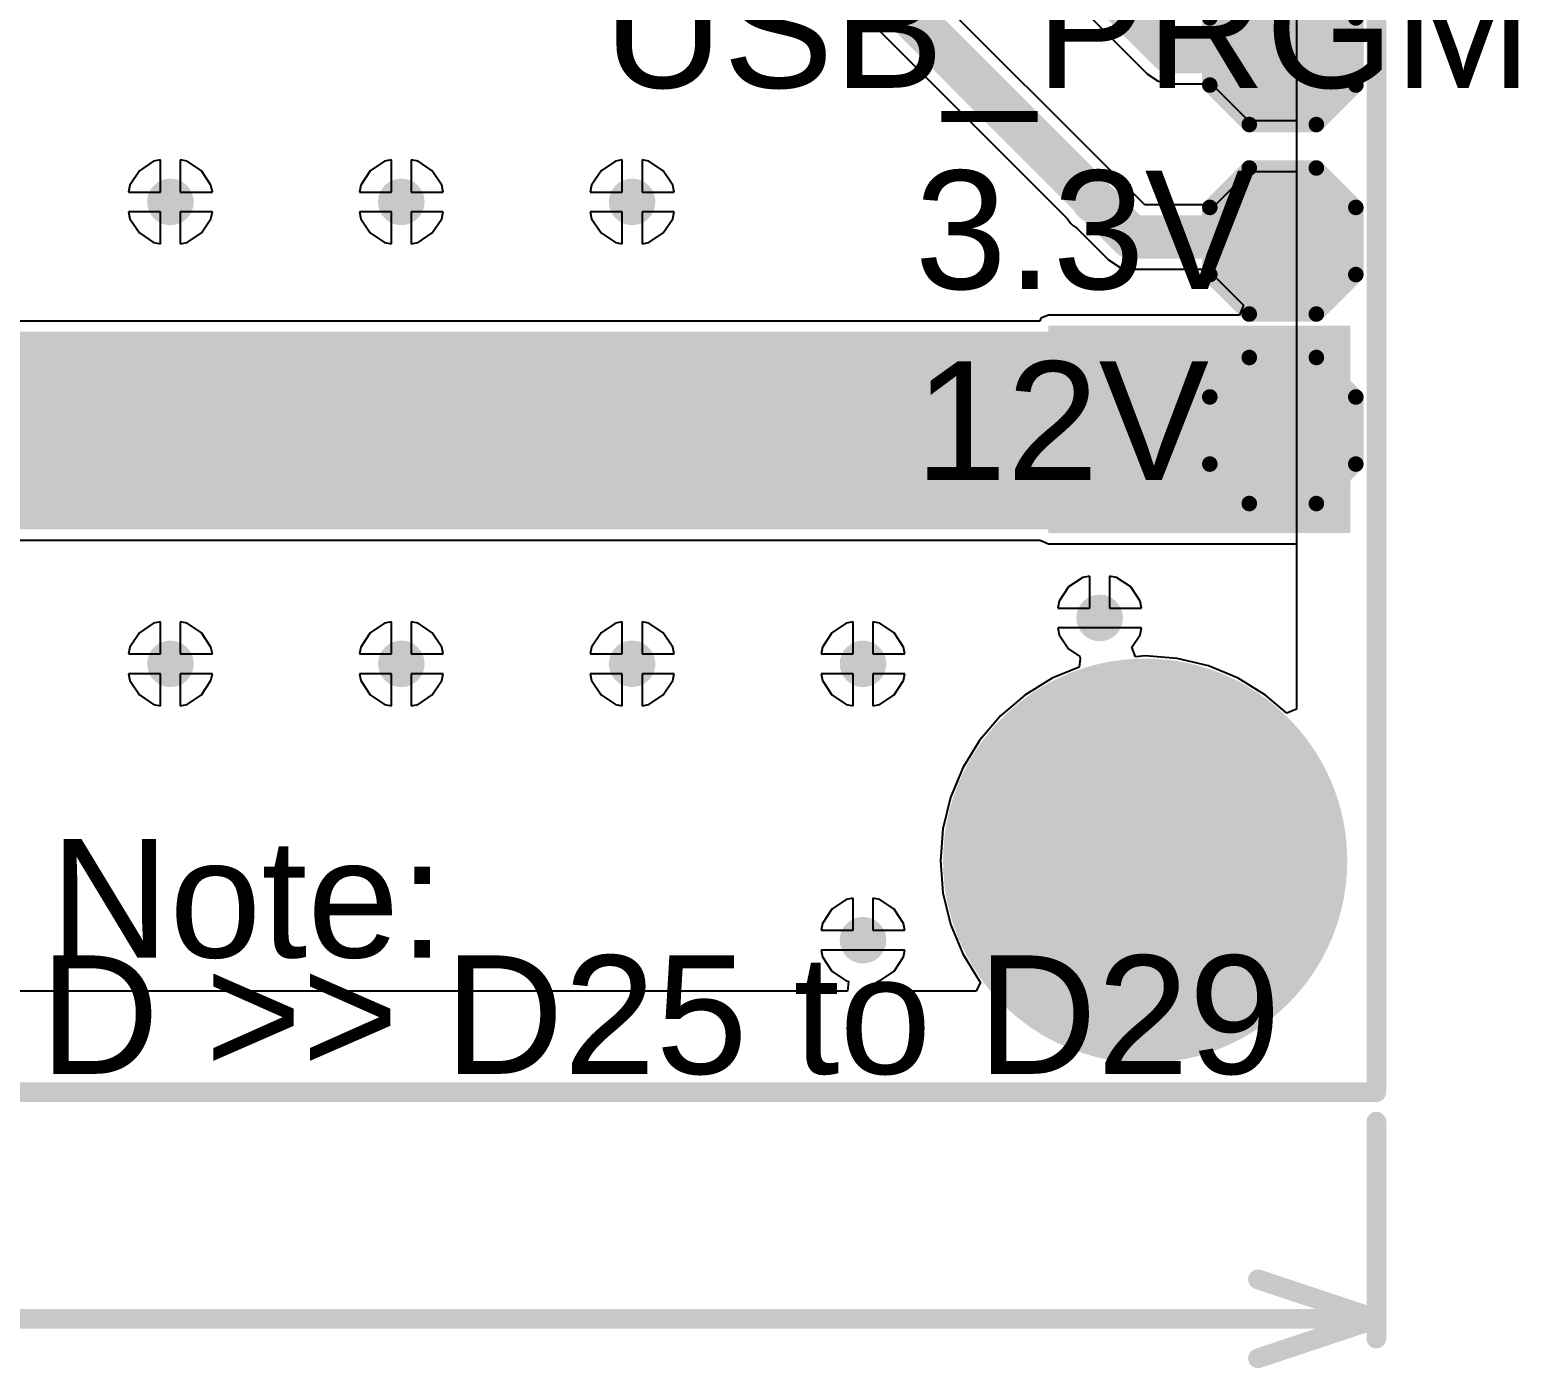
# Model space of a CAD drawing. Header units: millimetres. Extents: x -0.25 to 4.68, y -0.29 to 2.93.
# Drawn here: x 3.925 to 4.679, y -0.257 to 0.421 of the extents above; entities that cross this region are included whole.
import ezdxf

# ---------------------------------------------------------------- set-up
doc = ezdxf.new("R2010")
doc.units = ezdxf.units.MM
doc.header["$MEASUREMENT"] = 0
for name, color, linetype in [('BottomLayer', 5, 'Continuous'), ('BottomSolder', 6, 'Continuous'), ('Mechanical1', 6, 'Continuous'), ('Mechanical2', 216, 'Continuous'), ('MultiLayer', 9, 'Continuous'), ('PadHoleLayer', 156, 'Continuous'), ('TopLayer', 1, 'Continuous'), ('TopOverlay', 2, 'Continuous'), ('TopPaste', 8, 'Continuous'), ('TopSolder', 216, 'Continuous'), ('ViaHoleLayer', 16, 'Continuous')]:
    doc.layers.add(name, color=color, linetype=linetype)
doc.styles.add('Arial', font='', dxfattribs={"height": 0.2})
doc.styles.get('Arial').set_extended_font_data('Arial')

# ---------------------------------------------------------------- blocks, each defined once
blk = doc.blocks.new('T__________104')
at = {"layer": 'TopLayer'}
blk.add_hatch(color=1, dxfattribs=at).paths.add_polyline_path([(0.015, 0.03), (-0.015, 0.03), (-0.03, 0.015), (-0.03, -0.015), (-0.015, -0.03), (0.015, -0.03), (0.03, -0.015), (0.03, 0.015)])
at = {"layer": 'TopPaste'}
blk.add_hatch(color=8, dxfattribs=at).paths.add_polyline_path([(0.015, 0.03), (-0.015, 0.03), (-0.03, 0.015), (-0.03, -0.015), (-0.015, -0.03), (0.015, -0.03), (0.03, -0.015), (0.03, 0.015)])
at = {"layer": 'TopSolder'}
blk.add_hatch(color=216, dxfattribs=at).paths.add_polyline_path([(0.017, 0.034), (-0.017, 0.034), (-0.034, 0.017), (-0.034, -0.017), (-0.017, -0.034), (0.017, -0.034), (0.034, -0.017), (0.034, 0.017)])
at = {"layer": 'TopOverlay', "const_width": 0.00787}
for points in [[(-0.037, 0.017), (-0.017, 0.037)], [(-0.017, 0.037), (0.017, 0.037)], [(-0.017, 0.037), (0.017, 0.037)], [(0.017, 0.037), (0.037, 0.017)], [(-0.037, -0.017), (-0.037, 0.017)], [(0.037, -0.017), (0.037, 0.017)], [(-0.037, -0.017), (-0.017, -0.037)], [(0.017, -0.037), (0.037, -0.017)], [(-0.017, -0.037), (0.017, -0.037)], [(-0.017, -0.037), (0.017, -0.037)]]:
    blk.add_lwpolyline(points, dxfattribs=at)
at = {"layer": 'TopOverlay', "const_width": 0.00394}
for points in [[(-0.01897, 0.037, 1), (-0.01503, 0.037, 1)], [(-0.01897, 0.037, 1), (-0.01503, 0.037, 1)], [(-0.01897, 0.037, 1), (-0.01503, 0.037, 1)], [(0.01503, 0.037, 1), (0.01897, 0.037, 1)], [(0.01503, 0.037, 1), (0.01897, 0.037, 1)], [(0.01503, 0.037, 1), (0.01897, 0.037, 1)], [(-0.03897, 0.017, 1), (-0.03503, 0.017, 1)], [(-0.03897, 0.017, 1), (-0.03503, 0.017, 1)], [(0.03503, 0.017, 1), (0.03897, 0.017, 1)], [(0.03503, 0.017, 1), (0.03897, 0.017, 1)], [(-0.03897, -0.017, 1), (-0.03503, -0.017, 1)], [(-0.03897, -0.017, 1), (-0.03503, -0.017, 1)], [(0.03503, -0.017, 1), (0.03897, -0.017, 1)], [(0.03503, -0.017, 1), (0.03897, -0.017, 1)], [(-0.01897, -0.037, 1), (-0.01503, -0.037, 1)], [(-0.01897, -0.037, 1), (-0.01503, -0.037, 1)], [(-0.01897, -0.037, 1), (-0.01503, -0.037, 1)], [(0.01503, -0.037, 1), (0.01897, -0.037, 1)], [(0.01503, -0.037, 1), (0.01897, -0.037, 1)], [(0.01503, -0.037, 1), (0.01897, -0.037, 1)]]:
    blk.add_lwpolyline(points, format="xyb", close=True, dxfattribs=at)
blk = doc.blocks.new('T__________105')
at = {"layer": 'TopLayer'}
blk.add_hatch(color=1, dxfattribs=at).paths.add_polyline_path([(0.015, 0.03), (-0.015, 0.03), (-0.03, 0.015), (-0.03, -0.015), (-0.015, -0.03), (0.015, -0.03), (0.03, -0.015), (0.03, 0.015)])
at = {"layer": 'TopPaste'}
blk.add_hatch(color=8, dxfattribs=at).paths.add_polyline_path([(0.015, 0.03), (-0.015, 0.03), (-0.03, 0.015), (-0.03, -0.015), (-0.015, -0.03), (0.015, -0.03), (0.03, -0.015), (0.03, 0.015)])
at = {"layer": 'TopSolder'}
blk.add_hatch(color=216, dxfattribs=at).paths.add_polyline_path([(0.017, 0.034), (-0.017, 0.034), (-0.034, 0.017), (-0.034, -0.017), (-0.017, -0.034), (0.017, -0.034), (0.034, -0.017), (0.034, 0.017)])
at = {"layer": 'TopOverlay', "const_width": 0.00787}
for points in [[(-0.037, 0.017), (-0.017, 0.037)], [(-0.017, 0.037), (0.017, 0.037)], [(-0.017, 0.037), (0.017, 0.037)], [(0.017, 0.037), (0.037, 0.017)], [(-0.037, -0.017), (-0.037, 0.017)], [(0.037, -0.017), (0.037, 0.017)], [(-0.037, -0.017), (-0.017, -0.037)], [(0.017, -0.037), (0.037, -0.017)], [(-0.017, -0.037), (0.017, -0.037)], [(-0.017, -0.037), (0.017, -0.037)]]:
    blk.add_lwpolyline(points, dxfattribs=at)
at = {"layer": 'TopOverlay', "const_width": 0.00394}
for points in [[(-0.01897, 0.037, 1), (-0.01503, 0.037, 1)], [(-0.01897, 0.037, 1), (-0.01503, 0.037, 1)], [(-0.01897, 0.037, 1), (-0.01503, 0.037, 1)], [(0.01503, 0.037, 1), (0.01897, 0.037, 1)], [(0.01503, 0.037, 1), (0.01897, 0.037, 1)], [(0.01503, 0.037, 1), (0.01897, 0.037, 1)], [(-0.03897, 0.017, 1), (-0.03503, 0.017, 1)], [(-0.03897, 0.017, 1), (-0.03503, 0.017, 1)], [(0.03503, 0.017, 1), (0.03897, 0.017, 1)], [(0.03503, 0.017, 1), (0.03897, 0.017, 1)], [(-0.03897, -0.017, 1), (-0.03503, -0.017, 1)], [(-0.03897, -0.017, 1), (-0.03503, -0.017, 1)], [(0.03503, -0.017, 1), (0.03897, -0.017, 1)], [(0.03503, -0.017, 1), (0.03897, -0.017, 1)], [(-0.01897, -0.037, 1), (-0.01503, -0.037, 1)], [(-0.01897, -0.037, 1), (-0.01503, -0.037, 1)], [(-0.01897, -0.037, 1), (-0.01503, -0.037, 1)], [(0.01503, -0.037, 1), (0.01897, -0.037, 1)], [(0.01503, -0.037, 1), (0.01897, -0.037, 1)], [(0.01503, -0.037, 1), (0.01897, -0.037, 1)]]:
    blk.add_lwpolyline(points, format="xyb", close=True, dxfattribs=at)
blk = doc.blocks.new('T__________107')
at = {"layer": 'TopLayer'}
blk.add_hatch(color=1, dxfattribs=at).paths.add_polyline_path([(0.015, 0.03), (-0.015, 0.03), (-0.03, 0.015), (-0.03, -0.015), (-0.015, -0.03), (0.015, -0.03), (0.03, -0.015), (0.03, 0.015)])
at = {"layer": 'TopPaste'}
blk.add_hatch(color=8, dxfattribs=at).paths.add_polyline_path([(0.015, 0.03), (-0.015, 0.03), (-0.03, 0.015), (-0.03, -0.015), (-0.015, -0.03), (0.015, -0.03), (0.03, -0.015), (0.03, 0.015)])
at = {"layer": 'TopSolder'}
blk.add_hatch(color=216, dxfattribs=at).paths.add_polyline_path([(0.017, 0.034), (-0.017, 0.034), (-0.034, 0.017), (-0.034, -0.017), (-0.017, -0.034), (0.017, -0.034), (0.034, -0.017), (0.034, 0.017)])
at = {"layer": 'TopOverlay', "const_width": 0.00787}
for points in [[(-0.037, 0.017), (-0.017, 0.037)], [(-0.017, 0.037), (0.017, 0.037)], [(-0.017, 0.037), (0.017, 0.037)], [(0.017, 0.037), (0.037, 0.017)], [(-0.037, -0.017), (-0.037, 0.017)], [(0.037, -0.017), (0.037, 0.017)], [(-0.037, -0.017), (-0.017, -0.037)], [(0.017, -0.037), (0.037, -0.017)], [(-0.017, -0.037), (0.017, -0.037)], [(-0.017, -0.037), (0.017, -0.037)]]:
    blk.add_lwpolyline(points, dxfattribs=at)
at = {"layer": 'TopOverlay', "const_width": 0.00394}
for points in [[(-0.01897, 0.037, 1), (-0.01503, 0.037, 1)], [(-0.01897, 0.037, 1), (-0.01503, 0.037, 1)], [(-0.01897, 0.037, 1), (-0.01503, 0.037, 1)], [(0.01503, 0.037, 1), (0.01897, 0.037, 1)], [(0.01503, 0.037, 1), (0.01897, 0.037, 1)], [(0.01503, 0.037, 1), (0.01897, 0.037, 1)], [(-0.03897, 0.017, 1), (-0.03503, 0.017, 1)], [(-0.03897, 0.017, 1), (-0.03503, 0.017, 1)], [(0.03503, 0.017, 1), (0.03897, 0.017, 1)], [(0.03503, 0.017, 1), (0.03897, 0.017, 1)], [(-0.03897, -0.017, 1), (-0.03503, -0.017, 1)], [(-0.03897, -0.017, 1), (-0.03503, -0.017, 1)], [(0.03503, -0.017, 1), (0.03897, -0.017, 1)], [(0.03503, -0.017, 1), (0.03897, -0.017, 1)], [(-0.01897, -0.037, 1), (-0.01503, -0.037, 1)], [(-0.01897, -0.037, 1), (-0.01503, -0.037, 1)], [(-0.01897, -0.037, 1), (-0.01503, -0.037, 1)], [(0.01503, -0.037, 1), (0.01897, -0.037, 1)], [(0.01503, -0.037, 1), (0.01897, -0.037, 1)], [(0.01503, -0.037, 1), (0.01897, -0.037, 1)]]:
    blk.add_lwpolyline(points, format="xyb", close=True, dxfattribs=at)

msp = doc.modelspace()

# ---------------------------------------------------------------- hatches: boundary and pattern name
at = {"layer": 'BottomLayer'}
h = msp.add_hatch(color=5, dxfattribs=at)
edge = h.paths.add_edge_path()
edge.add_arc((3.99605, 0.33377), 0.01181, 0, 360)
h = msp.add_hatch(color=5, dxfattribs=at)
edge = h.paths.add_edge_path()
edge.add_arc((4.11305, 0.33377), 0.01181, 0, 360)
h = msp.add_hatch(color=5, dxfattribs=at)
edge = h.paths.add_edge_path()
edge.add_arc((4.23005, 0.33377), 0.01181, 0, 360)
h = msp.add_hatch(color=5, dxfattribs=at)
edge = h.paths.add_edge_path()
edge.add_arc((4.467, 0.123), 0.01181, 0, 360)
h = msp.add_hatch(color=5, dxfattribs=at)
edge = h.paths.add_edge_path()
edge.add_arc((3.99605, 0.09977), 0.01181, 0, 360)
h = msp.add_hatch(color=5, dxfattribs=at)
edge = h.paths.add_edge_path()
edge.add_arc((4.11305, 0.09977), 0.01181, 0, 360)
h = msp.add_hatch(color=5, dxfattribs=at)
edge = h.paths.add_edge_path()
edge.add_arc((4.23005, 0.09977), 0.01181, 0, 360)
h = msp.add_hatch(color=5, dxfattribs=at)
edge = h.paths.add_edge_path()
edge.add_arc((4.34705, 0.09977), 0.01181, 0, 360)
h = msp.add_hatch(color=5, dxfattribs=at)
edge = h.paths.add_edge_path()
edge.add_arc((4.49005, 0), 0.09843, 0, 360)
h = msp.add_hatch(color=5, dxfattribs=at)
edge = h.paths.add_edge_path()
edge.add_arc((4.34705, -0.04023), 0.01181, 0, 360)
at = {"layer": 'BottomSolder'}
h = msp.add_hatch(color=6, dxfattribs=at)
edge = h.paths.add_edge_path()
edge.add_arc((3.99605, 0.33377), 0.00591, 0, 360)
h = msp.add_hatch(color=6, dxfattribs=at)
edge = h.paths.add_edge_path()
edge.add_arc((4.11305, 0.33377), 0.00591, 0, 360)
h = msp.add_hatch(color=6, dxfattribs=at)
edge = h.paths.add_edge_path()
edge.add_arc((4.23005, 0.33377), 0.00591, 0, 360)
h = msp.add_hatch(color=6, dxfattribs=at)
edge = h.paths.add_edge_path()
edge.add_arc((4.467, 0.123), 0.00591, 0, 360)
h = msp.add_hatch(color=6, dxfattribs=at)
edge = h.paths.add_edge_path()
edge.add_arc((3.99605, 0.09977), 0.00591, 0, 360)
h = msp.add_hatch(color=6, dxfattribs=at)
edge = h.paths.add_edge_path()
edge.add_arc((4.11305, 0.09977), 0.00591, 0, 360)
h = msp.add_hatch(color=6, dxfattribs=at)
edge = h.paths.add_edge_path()
edge.add_arc((4.23005, 0.09977), 0.00591, 0, 360)
h = msp.add_hatch(color=6, dxfattribs=at)
edge = h.paths.add_edge_path()
edge.add_arc((4.34705, 0.09977), 0.00591, 0, 360)
h = msp.add_hatch(color=6, dxfattribs=at)
edge = h.paths.add_edge_path()
edge.add_arc((4.49005, 0), 0.10243, 0, 360)
h = msp.add_hatch(color=6, dxfattribs=at)
edge = h.paths.add_edge_path()
edge.add_arc((4.34705, -0.04023), 0.00591, 0, 360)
at = {"layer": 'MultiLayer'}
h = msp.add_hatch(color=9, dxfattribs=at)
edge = h.paths.add_edge_path()
edge.add_arc((4.49005, 0), 0.09843, 0, 360)
at = {"layer": 'PadHoleLayer'}
h = msp.add_hatch(color=156, dxfattribs=at)
edge = h.paths.add_edge_path()
edge.add_arc((4.49005, 0), 0.06102, 0, 360)
at = {"layer": 'TopLayer'}
h = msp.add_hatch(color=1, dxfattribs=at)
edge = h.paths.add_edge_path()
edge.add_arc((3.99605, 0.33377), 0.01181, 0, 360)
h = msp.add_hatch(color=1, dxfattribs=at)
edge = h.paths.add_edge_path()
edge.add_arc((4.11305, 0.33377), 0.01181, 0, 360)
h = msp.add_hatch(color=1, dxfattribs=at)
edge = h.paths.add_edge_path()
edge.add_arc((4.23005, 0.33377), 0.01181, 0, 360)
msp.add_hatch(color=1, dxfattribs=at).paths.add_polyline_path([(4.441, 0.166), (4.594, 0.166), (4.594, 0.271), (4.441, 0.271)])
h = msp.add_hatch(color=1, dxfattribs=at)
edge = h.paths.add_edge_path()
edge.add_arc((4.467, 0.123), 0.01181, 0, 360)
h = msp.add_hatch(color=1, dxfattribs=at)
edge = h.paths.add_edge_path()
edge.add_arc((3.99605, 0.09977), 0.01181, 0, 360)
h = msp.add_hatch(color=1, dxfattribs=at)
edge = h.paths.add_edge_path()
edge.add_arc((4.11305, 0.09977), 0.01181, 0, 360)
h = msp.add_hatch(color=1, dxfattribs=at)
edge = h.paths.add_edge_path()
edge.add_arc((4.23005, 0.09977), 0.01181, 0, 360)
h = msp.add_hatch(color=1, dxfattribs=at)
edge = h.paths.add_edge_path()
edge.add_arc((4.34705, 0.09977), 0.01181, 0, 360)
h = msp.add_hatch(color=1, dxfattribs=at)
edge = h.paths.add_edge_path()
edge.add_arc((4.49005, 0), 0.09843, 0, 360)
h = msp.add_hatch(color=1, dxfattribs=at)
edge = h.paths.add_edge_path()
edge.add_arc((4.34705, -0.04023), 0.01181, 0, 360)
at = {"layer": 'TopSolder'}
h = msp.add_hatch(color=216, dxfattribs=at)
edge = h.paths.add_edge_path()
edge.add_arc((3.99605, 0.33377), 0.00591, 0, 360)
h = msp.add_hatch(color=216, dxfattribs=at)
edge = h.paths.add_edge_path()
edge.add_arc((4.11305, 0.33377), 0.00591, 0, 360)
h = msp.add_hatch(color=216, dxfattribs=at)
edge = h.paths.add_edge_path()
edge.add_arc((4.23005, 0.33377), 0.00591, 0, 360)
h = msp.add_hatch(color=216, dxfattribs=at)
edge = h.paths.add_edge_path()
edge.add_arc((4.467, 0.123), 0.00591, 0, 360)
h = msp.add_hatch(color=216, dxfattribs=at)
edge = h.paths.add_edge_path()
edge.add_arc((3.99605, 0.09977), 0.00591, 0, 360)
h = msp.add_hatch(color=216, dxfattribs=at)
edge = h.paths.add_edge_path()
edge.add_arc((4.11305, 0.09977), 0.00591, 0, 360)
h = msp.add_hatch(color=216, dxfattribs=at)
edge = h.paths.add_edge_path()
edge.add_arc((4.23005, 0.09977), 0.00591, 0, 360)
h = msp.add_hatch(color=216, dxfattribs=at)
edge = h.paths.add_edge_path()
edge.add_arc((4.34705, 0.09977), 0.00591, 0, 360)
h = msp.add_hatch(color=216, dxfattribs=at)
edge = h.paths.add_edge_path()
edge.add_arc((4.49005, 0), 0.10243, 0, 360)
h = msp.add_hatch(color=216, dxfattribs=at)
edge = h.paths.add_edge_path()
edge.add_arc((4.34705, -0.04023), 0.00591, 0, 360)
at = {"layer": 'ViaHoleLayer'}
h = msp.add_hatch(color=16, dxfattribs=at)
edge = h.paths.add_edge_path()
edge.add_arc((3.99605, 0.33377), 0.00591, 0, 360)
h = msp.add_hatch(color=16, dxfattribs=at)
edge = h.paths.add_edge_path()
edge.add_arc((4.11305, 0.33377), 0.00591, 0, 360)
h = msp.add_hatch(color=16, dxfattribs=at)
edge = h.paths.add_edge_path()
edge.add_arc((4.23005, 0.33377), 0.00591, 0, 360)
h = msp.add_hatch(color=16, dxfattribs=at)
edge = h.paths.add_edge_path()
edge.add_arc((4.467, 0.123), 0.00591, 0, 360)
h = msp.add_hatch(color=16, dxfattribs=at)
edge = h.paths.add_edge_path()
edge.add_arc((3.99605, 0.09977), 0.00591, 0, 360)
h = msp.add_hatch(color=16, dxfattribs=at)
edge = h.paths.add_edge_path()
edge.add_arc((4.11305, 0.09977), 0.00591, 0, 360)
h = msp.add_hatch(color=16, dxfattribs=at)
edge = h.paths.add_edge_path()
edge.add_arc((4.23005, 0.09977), 0.00591, 0, 360)
h = msp.add_hatch(color=16, dxfattribs=at)
edge = h.paths.add_edge_path()
edge.add_arc((4.34705, 0.09977), 0.00591, 0, 360)
h = msp.add_hatch(color=16, dxfattribs=at)
edge = h.paths.add_edge_path()
edge.add_arc((4.34705, -0.04023), 0.00591, 0, 360)

# ---------------------------------------------------------------- linework, layer by layer
at = {"layer": 'BottomLayer'}
for p, q in [((4.56682, 1.06759), (4.56682, 0.07684)), ((3.99105, 0.35501), (3.98754, 0.35432)), ((3.99105, 0.33877), (3.99105, 0.35501)), ((4.00456, 0.35432), (4.00105, 0.35501)), ((4.00105, 0.35501), (4.00105, 0.33877)), ((4.10805, 0.35501), (4.10454, 0.35432)), ((4.10805, 0.33877), (4.10805, 0.35501)), ((4.12156, 0.35432), (4.11805, 0.35501)), ((4.11805, 0.35501), (4.11805, 0.33877)), ((4.22505, 0.35501), (4.22154, 0.35432)), ((4.22505, 0.33877), (4.22505, 0.35501)), ((4.23856, 0.35432), (4.23505, 0.35501)), ((4.23505, 0.35501), (4.23505, 0.33877)), ((3.98033, 0.3495), (3.97551, 0.34228)), ((3.98754, 0.35432), (3.98033, 0.3495)), ((4.01178, 0.3495), (4.00456, 0.35432)), ((4.0166, 0.34228), (4.01178, 0.3495)), ((4.09733, 0.3495), (4.09251, 0.34228)), ((4.10454, 0.35432), (4.09733, 0.3495)), ((4.12878, 0.3495), (4.12156, 0.35432)), ((4.1336, 0.34228), (4.12878, 0.3495)), ((4.21433, 0.3495), (4.20951, 0.34228)), ((4.22154, 0.35432), (4.21433, 0.3495)), ((4.24578, 0.3495), (4.23856, 0.35432)), ((4.2506, 0.34228), (4.24578, 0.3495)), ((3.97551, 0.34228), (3.97481, 0.33877)), ((4.0173, 0.33877), (4.0166, 0.34228)), ((4.09251, 0.34228), (4.09181, 0.33877)), ((4.1343, 0.33877), (4.1336, 0.34228)), ((4.20951, 0.34228), (4.20881, 0.33877)), ((4.2513, 0.33877), (4.2506, 0.34228)), ((3.97481, 0.33877), (3.99105, 0.33877)), ((4.00105, 0.33877), (4.0173, 0.33877)), ((4.09181, 0.33877), (4.10805, 0.33877)), ((4.11805, 0.33877), (4.1343, 0.33877)), ((4.20881, 0.33877), (4.22505, 0.33877)), ((4.23505, 0.33877), (4.2513, 0.33877)), ((3.99105, 0.32877), (3.97481, 0.32877)), ((3.97481, 0.32877), (3.97551, 0.32526)), ((3.97551, 0.32526), (3.98033, 0.31805)), ((3.99105, 0.31253), (3.99105, 0.32877)), ((4.0173, 0.32877), (4.00105, 0.32877)), ((4.00105, 0.32877), (4.00105, 0.31253)), ((4.01178, 0.31805), (4.0166, 0.32526)), ((4.0166, 0.32526), (4.0173, 0.32877)), ((4.10805, 0.32877), (4.09181, 0.32877)), ((4.09181, 0.32877), (4.09251, 0.32526)), ((4.09251, 0.32526), (4.09733, 0.31805)), ((4.10805, 0.31253), (4.10805, 0.32877)), ((4.1343, 0.32877), (4.11805, 0.32877)), ((4.11805, 0.32877), (4.11805, 0.31253)), ((4.12878, 0.31805), (4.1336, 0.32526)), ((4.1336, 0.32526), (4.1343, 0.32877)), ((4.22505, 0.32877), (4.20881, 0.32877)), ((4.20881, 0.32877), (4.20951, 0.32526)), ((4.20951, 0.32526), (4.21433, 0.31805)), ((4.22505, 0.31253), (4.22505, 0.32877)), ((4.2513, 0.32877), (4.23505, 0.32877)), ((4.23505, 0.32877), (4.23505, 0.31253)), ((4.24578, 0.31805), (4.2506, 0.32526)), ((4.2506, 0.32526), (4.2513, 0.32877)), ((3.98033, 0.31805), (3.98754, 0.31323)), ((4.00456, 0.31323), (4.01178, 0.31805)), ((4.09733, 0.31805), (4.10454, 0.31323)), ((4.12156, 0.31323), (4.12878, 0.31805)), ((4.21433, 0.31805), (4.22154, 0.31323)), ((4.23856, 0.31323), (4.24578, 0.31805)), ((3.98754, 0.31323), (3.99105, 0.31253)), ((4.00105, 0.31253), (4.00456, 0.31323)), ((4.10454, 0.31323), (4.10805, 0.31253)), ((4.11805, 0.31253), (4.12156, 0.31323)), ((4.22154, 0.31323), (4.22505, 0.31253)), ((4.23505, 0.31253), (4.23856, 0.31323)), ((4.45849, 0.14355), (4.45128, 0.13872)), ((4.462, 0.14424), (4.45849, 0.14355)), ((4.462, 0.128), (4.462, 0.14424)), ((4.47551, 0.14355), (4.472, 0.14424)), ((4.472, 0.14424), (4.472, 0.128)), ((4.48272, 0.13872), (4.47551, 0.14355)), ((4.45128, 0.13872), (4.44645, 0.13151)), ((4.48755, 0.13151), (4.48272, 0.13872)), ((4.44645, 0.13151), (4.44576, 0.128)), ((4.48824, 0.128), (4.48755, 0.13151)), ((3.99105, 0.12101), (3.98754, 0.12032)), ((3.99105, 0.10477), (3.99105, 0.12101)), ((4.00456, 0.12032), (4.00105, 0.12101)), ((4.00105, 0.12101), (4.00105, 0.10477)), ((4.10805, 0.12101), (4.10454, 0.12032)), ((4.10805, 0.10477), (4.10805, 0.12101)), ((4.12156, 0.12032), (4.11805, 0.12101)), ((4.11805, 0.12101), (4.11805, 0.10477)), ((4.22505, 0.12101), (4.22154, 0.12032)), ((4.22505, 0.10477), (4.22505, 0.12101)), ((4.23856, 0.12032), (4.23505, 0.12101)), ((4.23505, 0.12101), (4.23505, 0.10477)), ((4.34205, 0.12101), (4.33854, 0.12032)), ((4.34205, 0.10477), (4.34205, 0.12101)), ((4.35556, 0.12032), (4.35205, 0.12101)), ((4.35205, 0.12101), (4.35205, 0.10477)), ((4.44576, 0.128), (4.462, 0.128)), ((4.472, 0.128), (4.48824, 0.128)), ((3.98033, 0.1155), (3.97551, 0.10828)), ((3.98754, 0.12032), (3.98033, 0.1155)), ((4.01178, 0.1155), (4.00456, 0.12032)), ((4.0166, 0.10828), (4.01178, 0.1155)), ((4.09733, 0.1155), (4.09251, 0.10828)), ((4.10454, 0.12032), (4.09733, 0.1155)), ((4.12878, 0.1155), (4.12156, 0.12032)), ((4.1336, 0.10828), (4.12878, 0.1155)), ((4.21433, 0.1155), (4.20951, 0.10828)), ((4.22154, 0.12032), (4.21433, 0.1155)), ((4.24578, 0.1155), (4.23856, 0.12032)), ((4.2506, 0.10828), (4.24578, 0.1155)), ((4.33133, 0.1155), (4.32651, 0.10828)), ((4.33854, 0.12032), (4.33133, 0.1155)), ((4.36278, 0.1155), (4.35556, 0.12032)), ((4.3676, 0.10828), (4.36278, 0.1155)), ((4.48824, 0.118), (4.44576, 0.118)), ((4.44576, 0.118), (4.44645, 0.11449)), ((4.44645, 0.11449), (4.45128, 0.10728)), ((4.48337, 0.10823), (4.48755, 0.11449)), ((4.48755, 0.11449), (4.48824, 0.118)), ((3.97551, 0.10828), (3.97481, 0.10477)), ((4.0173, 0.10477), (4.0166, 0.10828)), ((4.09251, 0.10828), (4.09181, 0.10477)), ((4.1343, 0.10477), (4.1336, 0.10828)), ((4.20951, 0.10828), (4.20881, 0.10477)), ((4.2513, 0.10477), (4.2506, 0.10828)), ((4.32651, 0.10828), (4.32581, 0.10477)), ((4.3683, 0.10477), (4.3676, 0.10828)), ((4.45128, 0.10728), (4.45687, 0.10354)), ((4.48518, 0.10336), (4.48337, 0.10823)), ((3.97481, 0.10477), (3.99105, 0.10477)), ((4.00105, 0.10477), (4.0173, 0.10477)), ((4.09181, 0.10477), (4.10805, 0.10477)), ((4.11805, 0.10477), (4.1343, 0.10477)), ((4.20881, 0.10477), (4.22505, 0.10477)), ((4.23505, 0.10477), (4.2513, 0.10477)), ((4.32581, 0.10477), (4.34205, 0.10477)), ((4.35205, 0.10477), (4.3683, 0.10477)), ((4.45665, 0.09811), (4.44296, 0.09244)), ((4.45714, 0.10237), (4.45665, 0.09811)), ((4.45687, 0.10354), (4.45714, 0.10237)), ((4.49005, 0.10375), (4.48518, 0.10336)), ((4.50628, 0.10247), (4.49005, 0.10375)), ((4.52211, 0.09867), (4.50628, 0.10247)), ((4.53715, 0.09244), (4.52211, 0.09867)), ((3.99105, 0.09477), (3.97481, 0.09477)), ((3.97481, 0.09477), (3.97551, 0.09126)), ((3.97551, 0.09126), (3.98033, 0.08405)), ((3.99105, 0.07853), (3.99105, 0.09477)), ((4.0173, 0.09477), (4.00105, 0.09477)), ((4.00105, 0.09477), (4.00105, 0.07853)), ((4.01178, 0.08405), (4.0166, 0.09126)), ((4.0166, 0.09126), (4.0173, 0.09477)), ((4.10805, 0.09477), (4.09181, 0.09477)), ((4.09181, 0.09477), (4.09251, 0.09126)), ((4.09251, 0.09126), (4.09733, 0.08405)), ((4.10805, 0.07853), (4.10805, 0.09477)), ((4.1343, 0.09477), (4.11805, 0.09477)), ((4.11805, 0.09477), (4.11805, 0.07853)), ((4.12878, 0.08405), (4.1336, 0.09126)), ((4.1336, 0.09126), (4.1343, 0.09477)), ((4.22505, 0.09477), (4.20881, 0.09477)), ((4.20881, 0.09477), (4.20951, 0.09126)), ((4.20951, 0.09126), (4.21433, 0.08405)), ((4.22505, 0.07853), (4.22505, 0.09477)), ((4.2513, 0.09477), (4.23505, 0.09477)), ((4.23505, 0.09477), (4.23505, 0.07853)), ((4.24578, 0.08405), (4.2506, 0.09126)), ((4.2506, 0.09126), (4.2513, 0.09477)), ((4.34205, 0.09477), (4.32581, 0.09477)), ((4.32581, 0.09477), (4.32651, 0.09126)), ((4.32651, 0.09126), (4.33133, 0.08405)), ((4.34205, 0.07853), (4.34205, 0.09477)), ((4.3683, 0.09477), (4.35205, 0.09477)), ((4.35205, 0.09477), (4.35205, 0.07853)), ((4.36278, 0.08405), (4.3676, 0.09126)), ((4.3676, 0.09126), (4.3683, 0.09477)), ((4.44296, 0.09244), (4.42908, 0.08393)), ((4.55103, 0.08393), (4.53715, 0.09244)), ((3.98033, 0.08405), (3.98754, 0.07923)), ((4.00456, 0.07923), (4.01178, 0.08405)), ((4.09733, 0.08405), (4.10454, 0.07923)), ((4.12156, 0.07923), (4.12878, 0.08405)), ((4.21433, 0.08405), (4.22154, 0.07923)), ((4.23856, 0.07923), (4.24578, 0.08405)), ((4.33133, 0.08405), (4.33854, 0.07923)), ((4.35556, 0.07923), (4.36278, 0.08405)), ((4.42908, 0.08393), (4.4167, 0.07336)), ((4.56182, 0.07472), (4.55103, 0.08393)), ((3.98754, 0.07923), (3.99105, 0.07853)), ((4.00105, 0.07853), (4.00456, 0.07923)), ((4.10454, 0.07923), (4.10805, 0.07853)), ((4.11805, 0.07853), (4.12156, 0.07923)), ((4.22154, 0.07923), (4.22505, 0.07853)), ((4.23505, 0.07853), (4.23856, 0.07923)), ((4.33854, 0.07923), (4.34205, 0.07853)), ((4.35205, 0.07853), (4.35556, 0.07923)), ((4.56682, 0.07684), (4.56182, 0.07472)), ((4.4167, 0.07336), (4.40612, 0.06098)), ((4.40612, 0.06098), (4.39762, 0.0471)), ((4.39762, 0.0471), (4.39139, 0.03206)), ((4.39139, 0.03206), (4.38759, 0.01623)), ((4.38759, 0.01623), (4.38631, 0)), ((4.38631, 0), (4.38759, -0.01623)), ((4.33854, -0.01968), (4.33133, -0.0245)), ((4.34205, -0.01899), (4.33854, -0.01968)), ((4.34205, -0.03523), (4.34205, -0.01899)), ((4.35556, -0.01968), (4.35205, -0.01899)), ((4.35205, -0.01899), (4.35205, -0.03523)), ((4.36278, -0.0245), (4.35556, -0.01968)), ((4.38759, -0.01623), (4.39139, -0.03206)), ((4.33133, -0.0245), (4.32651, -0.03172)), ((4.3676, -0.03172), (4.36278, -0.0245)), ((4.32651, -0.03172), (4.32581, -0.03523)), ((4.32581, -0.03523), (4.34205, -0.03523)), ((4.35205, -0.03523), (4.3683, -0.03523)), ((4.3683, -0.03523), (4.3676, -0.03172)), ((4.39139, -0.03206), (4.39762, -0.0471)), ((4.3683, -0.04523), (4.32581, -0.04523)), ((4.32581, -0.04523), (4.32651, -0.04874)), ((4.3676, -0.04874), (4.3683, -0.04523)), ((4.32651, -0.04874), (4.33133, -0.05595)), ((4.36278, -0.05595), (4.3676, -0.04874)), ((4.39762, -0.0471), (4.40612, -0.06098)), ((4.33133, -0.05595), (4.33854, -0.06077)), ((4.35556, -0.06077), (4.36278, -0.05595)), ((4.33919, -0.066), (3.88692, -0.066)), ((4.33854, -0.06077), (4.33968, -0.061)), ((4.33968, -0.061), (4.33919, -0.066)), ((4.35443, -0.061), (4.35556, -0.06077)), ((4.35492, -0.066), (4.35443, -0.061)), ((4.40444, -0.066), (4.35492, -0.066)), ((4.40653, -0.06146), (4.40444, -0.066)), ((4.40612, -0.06098), (4.40653, -0.06146))]:
    msp.add_line(p, q, dxfattribs=at)
at = {"layer": 'Mechanical1', "const_width": 0.01}
for points in [[(4.60723, -0.24205), (4.60723, -0.13218)], [(4.54723, -0.21205), (4.60723, -0.23205)], [(2.50094, -0.23205), (4.60723, -0.23205)], [(4.54723, -0.25205), (4.60723, -0.23205)]]:
    msp.add_lwpolyline(points, dxfattribs=at)
at = {"layer": 'Mechanical1', "const_width": 0.005}
for points in [[(4.60473, -0.13218, 1), (4.60973, -0.13218, 1)], [(4.54473, -0.21205, 1), (4.54973, -0.21205, 1)], [(4.60473, -0.23205, 1), (4.60973, -0.23205, 1)], [(4.60473, -0.23205, 1), (4.60973, -0.23205, 1)], [(4.60473, -0.23205, 1), (4.60973, -0.23205, 1)], [(4.60473, -0.24205, 1), (4.60973, -0.24205, 1)], [(4.54473, -0.25205, 1), (4.54973, -0.25205, 1)]]:
    msp.add_lwpolyline(points, format="xyb", close=True, dxfattribs=at)
at = {"layer": 'Mechanical2', "const_width": 0.01}
for points in [[(4.60723, 2.87495), (4.60723, -0.11718)], [(-0.13518, -0.11718), (4.60723, -0.11718)]]:
    msp.add_lwpolyline(points, dxfattribs=at)
at = {"layer": 'Mechanical2', "const_width": 0.005}
msp.add_lwpolyline([(4.60473, -0.11718, 1), (4.60973, -0.11718, 1)], format="xyb", close=True, dxfattribs=at)
msp.add_lwpolyline([(4.60473, -0.11718, 1), (4.60973, -0.11718, 1)], format="xyb", close=True, dxfattribs=at)
at = {"layer": 'TopLayer'}
for p, q in [((4.47528, 0.34679), (4.35728, 0.46479)), ((4.32943, 0.4465), (4.45073, 0.3252)), ((4.45129, 0.43841), (4.49129, 0.39841)), ((4.49129, 0.39841), (4.49658, 0.39488)), ((4.49658, 0.39488), (4.50282, 0.39364)), ((4.50282, 0.39364), (4.52482, 0.39364)), ((4.52482, 0.39364), (4.52482, 0.39245)), ((4.52482, 0.39245), (4.54232, 0.37495)), ((4.54232, 0.37495), (4.56682, 0.37495)), ((4.56682, 0.37495), (4.56682, 0.34895)), ((3.99105, 0.35501), (3.98754, 0.35432)), ((3.99105, 0.33877), (3.99105, 0.35501)), ((4.00456, 0.35432), (4.00105, 0.35501)), ((4.00105, 0.35501), (4.00105, 0.33877)), ((4.10805, 0.35501), (4.10454, 0.35432)), ((4.10805, 0.33877), (4.10805, 0.35501)), ((4.12156, 0.35432), (4.11805, 0.35501)), ((4.11805, 0.35501), (4.11805, 0.33877)), ((4.22505, 0.35501), (4.22154, 0.35432)), ((4.22505, 0.33877), (4.22505, 0.35501)), ((4.23856, 0.35432), (4.23505, 0.35501)), ((4.23505, 0.35501), (4.23505, 0.33877)), ((3.98033, 0.3495), (3.97551, 0.34228)), ((3.98754, 0.35432), (3.98033, 0.3495)), ((4.01178, 0.3495), (4.00456, 0.35432)), ((4.0166, 0.34228), (4.01178, 0.3495)), ((4.09733, 0.3495), (4.09251, 0.34228)), ((4.10454, 0.35432), (4.09733, 0.3495)), ((4.12878, 0.3495), (4.12156, 0.35432)), ((4.1336, 0.34228), (4.12878, 0.3495)), ((4.21433, 0.3495), (4.20951, 0.34228)), ((4.22154, 0.35432), (4.21433, 0.3495)), ((4.24578, 0.3495), (4.23856, 0.35432)), ((4.2506, 0.34228), (4.24578, 0.3495)), ((4.54232, 0.34895), (4.52564, 0.33226)), ((4.56682, 0.34895), (4.54232, 0.34895)), ((3.97551, 0.34228), (3.97481, 0.33877)), ((4.0173, 0.33877), (4.0166, 0.34228)), ((4.09251, 0.34228), (4.09181, 0.33877)), ((4.1343, 0.33877), (4.1336, 0.34228)), ((4.20951, 0.34228), (4.20881, 0.33877)), ((4.2513, 0.33877), (4.2506, 0.34228)), ((4.47575, 0.34608), (4.47528, 0.34679)), ((4.47612, 0.34584), (4.47575, 0.34608)), ((4.47636, 0.34547), (4.47612, 0.34584)), ((4.47707, 0.345), (4.47636, 0.34547)), ((4.48981, 0.33226), (4.47707, 0.345)), ((3.97481, 0.33877), (3.99105, 0.33877)), ((4.00105, 0.33877), (4.0173, 0.33877)), ((4.09181, 0.33877), (4.10805, 0.33877)), ((4.11805, 0.33877), (4.1343, 0.33877)), ((4.20881, 0.33877), (4.22505, 0.33877)), ((4.23505, 0.33877), (4.2513, 0.33877)), ((4.52564, 0.33226), (4.48981, 0.33226)), ((3.99105, 0.32877), (3.97481, 0.32877)), ((3.97481, 0.32877), (3.97551, 0.32526)), ((3.97551, 0.32526), (3.98033, 0.31805)), ((3.99105, 0.31253), (3.99105, 0.32877)), ((4.0173, 0.32877), (4.00105, 0.32877)), ((4.00105, 0.32877), (4.00105, 0.31253)), ((4.01178, 0.31805), (4.0166, 0.32526)), ((4.0166, 0.32526), (4.0173, 0.32877)), ((4.10805, 0.32877), (4.09181, 0.32877)), ((4.09181, 0.32877), (4.09251, 0.32526)), ((4.09251, 0.32526), (4.09733, 0.31805)), ((4.10805, 0.31253), (4.10805, 0.32877)), ((4.1343, 0.32877), (4.11805, 0.32877)), ((4.11805, 0.32877), (4.11805, 0.31253)), ((4.12878, 0.31805), (4.1336, 0.32526)), ((4.1336, 0.32526), (4.1343, 0.32877)), ((4.22505, 0.32877), (4.20881, 0.32877)), ((4.20881, 0.32877), (4.20951, 0.32526)), ((4.20951, 0.32526), (4.21433, 0.31805)), ((4.22505, 0.31253), (4.22505, 0.32877)), ((4.2513, 0.32877), (4.23505, 0.32877)), ((4.23505, 0.32877), (4.23505, 0.31253)), ((4.24578, 0.31805), (4.2506, 0.32526)), ((4.2506, 0.32526), (4.2513, 0.32877)), ((4.45073, 0.3252), (4.45221, 0.32299)), ((3.98033, 0.31805), (3.98754, 0.31323)), ((4.00456, 0.31323), (4.01178, 0.31805)), ((4.09733, 0.31805), (4.10454, 0.31323)), ((4.12156, 0.31323), (4.12878, 0.31805)), ((4.21433, 0.31805), (4.22154, 0.31323)), ((4.23856, 0.31323), (4.24578, 0.31805)), ((4.45221, 0.32299), (4.45243, 0.32277)), ((4.45243, 0.32277), (4.4528, 0.32252)), ((4.4528, 0.32252), (4.45305, 0.32214)), ((4.45305, 0.32214), (4.45327, 0.32193)), ((4.45327, 0.32193), (4.45549, 0.32044)), ((4.45549, 0.32044), (4.47152, 0.30441)), ((3.98754, 0.31323), (3.99105, 0.31253)), ((4.00105, 0.31253), (4.00456, 0.31323)), ((4.10454, 0.31323), (4.10805, 0.31253)), ((4.11805, 0.31253), (4.12156, 0.31323)), ((4.22154, 0.31323), (4.22505, 0.31253)), ((4.23505, 0.31253), (4.23856, 0.31323)), ((4.47152, 0.30441), (4.47681, 0.30088)), ((4.47681, 0.30088), (4.48305, 0.29964)), ((4.48305, 0.29964), (4.52482, 0.29964)), ((4.52482, 0.29964), (4.52482, 0.29645)), ((4.52482, 0.29645), (4.53986, 0.28141)), ((4.53986, 0.28141), (4.53779, 0.27641)), ((4.43659, 0.27342), (0.5878, 0.27342)), ((4.43717, 0.27483), (4.43659, 0.27342)), ((4.441, 0.27641), (4.43717, 0.27483)), ((4.53779, 0.27641), (4.441, 0.27641)), ((0.56482, 0.16247), (4.43705, 0.16247)), ((4.43705, 0.16247), (4.43717, 0.16217)), ((4.43717, 0.16217), (4.441, 0.16059)), ((4.441, 0.16059), (4.56682, 0.16059)), ((4.56682, 0.16059), (4.56682, 0.07684)), ((4.45849, 0.14355), (4.45128, 0.13872)), ((4.462, 0.14424), (4.45849, 0.14355)), ((4.462, 0.128), (4.462, 0.14424)), ((4.47551, 0.14355), (4.472, 0.14424)), ((4.472, 0.14424), (4.472, 0.128)), ((4.48272, 0.13872), (4.47551, 0.14355)), ((4.45128, 0.13872), (4.44645, 0.13151)), ((4.48755, 0.13151), (4.48272, 0.13872)), ((4.44645, 0.13151), (4.44576, 0.128)), ((4.48824, 0.128), (4.48755, 0.13151)), ((3.99105, 0.12101), (3.98754, 0.12032)), ((3.99105, 0.10477), (3.99105, 0.12101)), ((4.00456, 0.12032), (4.00105, 0.12101)), ((4.00105, 0.12101), (4.00105, 0.10477)), ((4.10805, 0.12101), (4.10454, 0.12032)), ((4.10805, 0.10477), (4.10805, 0.12101)), ((4.12156, 0.12032), (4.11805, 0.12101)), ((4.11805, 0.12101), (4.11805, 0.10477)), ((4.22505, 0.12101), (4.22154, 0.12032)), ((4.22505, 0.10477), (4.22505, 0.12101)), ((4.23856, 0.12032), (4.23505, 0.12101)), ((4.23505, 0.12101), (4.23505, 0.10477)), ((4.34205, 0.12101), (4.33854, 0.12032)), ((4.34205, 0.10477), (4.34205, 0.12101)), ((4.35556, 0.12032), (4.35205, 0.12101)), ((4.35205, 0.12101), (4.35205, 0.10477)), ((4.44576, 0.128), (4.462, 0.128)), ((4.472, 0.128), (4.48824, 0.128)), ((3.98033, 0.1155), (3.97551, 0.10828)), ((3.98754, 0.12032), (3.98033, 0.1155)), ((4.01178, 0.1155), (4.00456, 0.12032)), ((4.0166, 0.10828), (4.01178, 0.1155)), ((4.09733, 0.1155), (4.09251, 0.10828)), ((4.10454, 0.12032), (4.09733, 0.1155)), ((4.12878, 0.1155), (4.12156, 0.12032)), ((4.1336, 0.10828), (4.12878, 0.1155)), ((4.21433, 0.1155), (4.20951, 0.10828)), ((4.22154, 0.12032), (4.21433, 0.1155)), ((4.24578, 0.1155), (4.23856, 0.12032)), ((4.2506, 0.10828), (4.24578, 0.1155)), ((4.33133, 0.1155), (4.32651, 0.10828)), ((4.33854, 0.12032), (4.33133, 0.1155)), ((4.36278, 0.1155), (4.35556, 0.12032)), ((4.3676, 0.10828), (4.36278, 0.1155)), ((4.48824, 0.118), (4.44576, 0.118)), ((4.44576, 0.118), (4.44645, 0.11449)), ((4.44645, 0.11449), (4.45128, 0.10728)), ((4.48337, 0.10823), (4.48755, 0.11449)), ((4.48755, 0.11449), (4.48824, 0.118)), ((3.97551, 0.10828), (3.97481, 0.10477)), ((4.0173, 0.10477), (4.0166, 0.10828)), ((4.09251, 0.10828), (4.09181, 0.10477)), ((4.1343, 0.10477), (4.1336, 0.10828)), ((4.20951, 0.10828), (4.20881, 0.10477)), ((4.2513, 0.10477), (4.2506, 0.10828)), ((4.32651, 0.10828), (4.32581, 0.10477)), ((4.3683, 0.10477), (4.3676, 0.10828)), ((4.45128, 0.10728), (4.45687, 0.10354)), ((4.48518, 0.10336), (4.48337, 0.10823)), ((3.97481, 0.10477), (3.99105, 0.10477)), ((4.00105, 0.10477), (4.0173, 0.10477)), ((4.09181, 0.10477), (4.10805, 0.10477)), ((4.11805, 0.10477), (4.1343, 0.10477)), ((4.20881, 0.10477), (4.22505, 0.10477)), ((4.23505, 0.10477), (4.2513, 0.10477)), ((4.32581, 0.10477), (4.34205, 0.10477)), ((4.35205, 0.10477), (4.3683, 0.10477)), ((4.45665, 0.09811), (4.44296, 0.09244)), ((4.45714, 0.10237), (4.45665, 0.09811)), ((4.45687, 0.10354), (4.45714, 0.10237)), ((4.49005, 0.10375), (4.48518, 0.10336)), ((4.50628, 0.10247), (4.49005, 0.10375)), ((4.52211, 0.09867), (4.50628, 0.10247)), ((4.53715, 0.09244), (4.52211, 0.09867)), ((3.99105, 0.09477), (3.97481, 0.09477)), ((3.97481, 0.09477), (3.97551, 0.09126)), ((3.97551, 0.09126), (3.98033, 0.08405)), ((3.99105, 0.07853), (3.99105, 0.09477)), ((4.0173, 0.09477), (4.00105, 0.09477)), ((4.00105, 0.09477), (4.00105, 0.07853)), ((4.01178, 0.08405), (4.0166, 0.09126)), ((4.0166, 0.09126), (4.0173, 0.09477)), ((4.10805, 0.09477), (4.09181, 0.09477)), ((4.09181, 0.09477), (4.09251, 0.09126)), ((4.09251, 0.09126), (4.09733, 0.08405)), ((4.10805, 0.07853), (4.10805, 0.09477)), ((4.1343, 0.09477), (4.11805, 0.09477)), ((4.11805, 0.09477), (4.11805, 0.07853)), ((4.12878, 0.08405), (4.1336, 0.09126)), ((4.1336, 0.09126), (4.1343, 0.09477)), ((4.22505, 0.09477), (4.20881, 0.09477)), ((4.20881, 0.09477), (4.20951, 0.09126)), ((4.20951, 0.09126), (4.21433, 0.08405)), ((4.22505, 0.07853), (4.22505, 0.09477)), ((4.2513, 0.09477), (4.23505, 0.09477)), ((4.23505, 0.09477), (4.23505, 0.07853)), ((4.24578, 0.08405), (4.2506, 0.09126)), ((4.2506, 0.09126), (4.2513, 0.09477)), ((4.34205, 0.09477), (4.32581, 0.09477)), ((4.32581, 0.09477), (4.32651, 0.09126)), ((4.32651, 0.09126), (4.33133, 0.08405)), ((4.34205, 0.07853), (4.34205, 0.09477)), ((4.3683, 0.09477), (4.35205, 0.09477)), ((4.35205, 0.09477), (4.35205, 0.07853)), ((4.36278, 0.08405), (4.3676, 0.09126)), ((4.3676, 0.09126), (4.3683, 0.09477)), ((4.44296, 0.09244), (4.42908, 0.08393)), ((4.55103, 0.08393), (4.53715, 0.09244)), ((3.98033, 0.08405), (3.98754, 0.07923)), ((4.00456, 0.07923), (4.01178, 0.08405)), ((4.09733, 0.08405), (4.10454, 0.07923)), ((4.12156, 0.07923), (4.12878, 0.08405)), ((4.21433, 0.08405), (4.22154, 0.07923)), ((4.23856, 0.07923), (4.24578, 0.08405)), ((4.33133, 0.08405), (4.33854, 0.07923)), ((4.35556, 0.07923), (4.36278, 0.08405)), ((4.42908, 0.08393), (4.4167, 0.07336)), ((4.56182, 0.07472), (4.55103, 0.08393)), ((3.98754, 0.07923), (3.99105, 0.07853)), ((4.00105, 0.07853), (4.00456, 0.07923)), ((4.10454, 0.07923), (4.10805, 0.07853)), ((4.11805, 0.07853), (4.12156, 0.07923)), ((4.22154, 0.07923), (4.22505, 0.07853)), ((4.23505, 0.07853), (4.23856, 0.07923)), ((4.33854, 0.07923), (4.34205, 0.07853)), ((4.35205, 0.07853), (4.35556, 0.07923)), ((4.56682, 0.07684), (4.56182, 0.07472)), ((4.4167, 0.07336), (4.40612, 0.06098)), ((4.40612, 0.06098), (4.39762, 0.0471)), ((4.39762, 0.0471), (4.39139, 0.03206)), ((4.39139, 0.03206), (4.38759, 0.01623)), ((4.38759, 0.01623), (4.38631, 0)), ((4.38631, 0), (4.38759, -0.01623)), ((4.33854, -0.01968), (4.33133, -0.0245)), ((4.34205, -0.01899), (4.33854, -0.01968)), ((4.34205, -0.03523), (4.34205, -0.01899)), ((4.35556, -0.01968), (4.35205, -0.01899)), ((4.35205, -0.01899), (4.35205, -0.03523)), ((4.36278, -0.0245), (4.35556, -0.01968)), ((4.38759, -0.01623), (4.39139, -0.03206)), ((4.33133, -0.0245), (4.32651, -0.03172)), ((4.3676, -0.03172), (4.36278, -0.0245)), ((4.32651, -0.03172), (4.32581, -0.03523)), ((4.32581, -0.03523), (4.34205, -0.03523)), ((4.35205, -0.03523), (4.3683, -0.03523)), ((4.3683, -0.03523), (4.3676, -0.03172)), ((4.39139, -0.03206), (4.39762, -0.0471)), ((4.3683, -0.04523), (4.32581, -0.04523)), ((4.32581, -0.04523), (4.32651, -0.04874)), ((4.3676, -0.04874), (4.3683, -0.04523)), ((4.32651, -0.04874), (4.33133, -0.05595)), ((4.36278, -0.05595), (4.3676, -0.04874)), ((4.39762, -0.0471), (4.40612, -0.06098)), ((4.33133, -0.05595), (4.33854, -0.06077)), ((4.35556, -0.06077), (4.36278, -0.05595)), ((4.33919, -0.066), (3.88692, -0.066)), ((4.33854, -0.06077), (4.33968, -0.061)), ((4.33968, -0.061), (4.33919, -0.066)), ((4.35443, -0.061), (4.35556, -0.06077)), ((4.35492, -0.066), (4.35443, -0.061)), ((4.40444, -0.066), (4.35492, -0.066)), ((4.40653, -0.06146), (4.40444, -0.066)), ((4.40612, -0.06098), (4.40653, -0.06146))]:
    msp.add_line(p, q, dxfattribs=at)
for points, const_width in [([(4.34096, 0.45804), (4.46374, 0.33526)], 0.022), ([(4.46282, 0.44995), (4.50282, 0.40995)], 0.022), ([(4.50282, 0.40995), (4.55982, 0.40995)], 0.022), ([(4.46374, 0.33452), (4.46374, 0.33526)], 0.022), ([(4.46374, 0.33452), (4.46396, 0.3343)], 0.022), ([(4.46396, 0.3343), (4.46458, 0.3343)], 0.022), ([(4.46458, 0.33368), (4.46458, 0.3343)], 0.022), ([(4.46458, 0.33368), (4.4648, 0.33346)], 0.022), ([(4.4648, 0.33346), (4.46554, 0.33346)], 0.022), ([(4.46554, 0.33346), (4.48305, 0.31595)], 0.022), ([(4.48305, 0.31595), (4.55782, 0.31595)], 0.022), ([(4.55782, 0.31595), (4.55982, 0.31395)], 0.022), ([(0.56482, 0.21795), (4.476, 0.21795)], 0.1)]:
    msp.add_lwpolyline(points, dxfattribs=dict(at, const_width=const_width))
for points, const_width in [([(4.49732, 0.40995, 1), (4.50832, 0.40995, 1)], 0.011), ([(4.49732, 0.40995, 1), (4.50832, 0.40995, 1)], 0.011), ([(4.55432, 0.40995, 1), (4.56532, 0.40995, 1)], 0.011), ([(4.45824, 0.33526, 1), (4.46924, 0.33526, 1)], 0.011), ([(4.45824, 0.33526, 1), (4.46924, 0.33526, 1)], 0.011), ([(4.45824, 0.33452, 1), (4.46924, 0.33452, 1)], 0.011), ([(4.45824, 0.33452, 1), (4.46924, 0.33452, 1)], 0.011), ([(4.45846, 0.3343, 1), (4.46946, 0.3343, 1)], 0.011), ([(4.45846, 0.3343, 1), (4.46946, 0.3343, 1)], 0.011), ([(4.45908, 0.3343, 1), (4.47008, 0.3343, 1)], 0.011), ([(4.45908, 0.3343, 1), (4.47008, 0.3343, 1)], 0.011), ([(4.45908, 0.33368, 1), (4.47008, 0.33368, 1)], 0.011), ([(4.45908, 0.33368, 1), (4.47008, 0.33368, 1)], 0.011), ([(4.4593, 0.33346, 1), (4.4703, 0.33346, 1)], 0.011), ([(4.4593, 0.33346, 1), (4.4703, 0.33346, 1)], 0.011), ([(4.46004, 0.33346, 1), (4.47104, 0.33346, 1)], 0.011), ([(4.46004, 0.33346, 1), (4.47104, 0.33346, 1)], 0.011), ([(4.47755, 0.31595, 1), (4.48855, 0.31595, 1)], 0.011), ([(4.47755, 0.31595, 1), (4.48855, 0.31595, 1)], 0.011), ([(4.55232, 0.31595, 1), (4.56332, 0.31595, 1)], 0.011), ([(4.55232, 0.31595, 1), (4.56332, 0.31595, 1)], 0.011), ([(4.55432, 0.31395, 1), (4.56532, 0.31395, 1)], 0.011), ([(4.451, 0.21795, 1), (4.501, 0.21795, 1)], 0.05)]:
    msp.add_lwpolyline(points, format="xyb", close=True, dxfattribs=dict(at, const_width=const_width))

# ---------------------------------------------------------------- block references
for name, p in [('T__________107', (4.55982, 0.40995)), ('T__________104', (4.55982, 0.31395)), ('T__________105', (4.55982, 0.21795))]:
    msp.add_blockref(name, p)

# ---------------------------------------------------------------- texts
at = {"layer": 'TopOverlay', "style": 'Arial'}
for s, p in [('USB_PRGM', (4.21564, 0.39154)), ('3.3V', (4.37329, 0.28965)), ('12V', (4.37329, 0.19295)), ('Note:', (3.935, -0.049)), ('D >> D25 to D29', (3.92985, -0.10794))]:
    msp.add_text(s, height=0.06, rotation=360, dxfattribs=at).set_placement(p)

doc.saveas('drawing.dxf')
